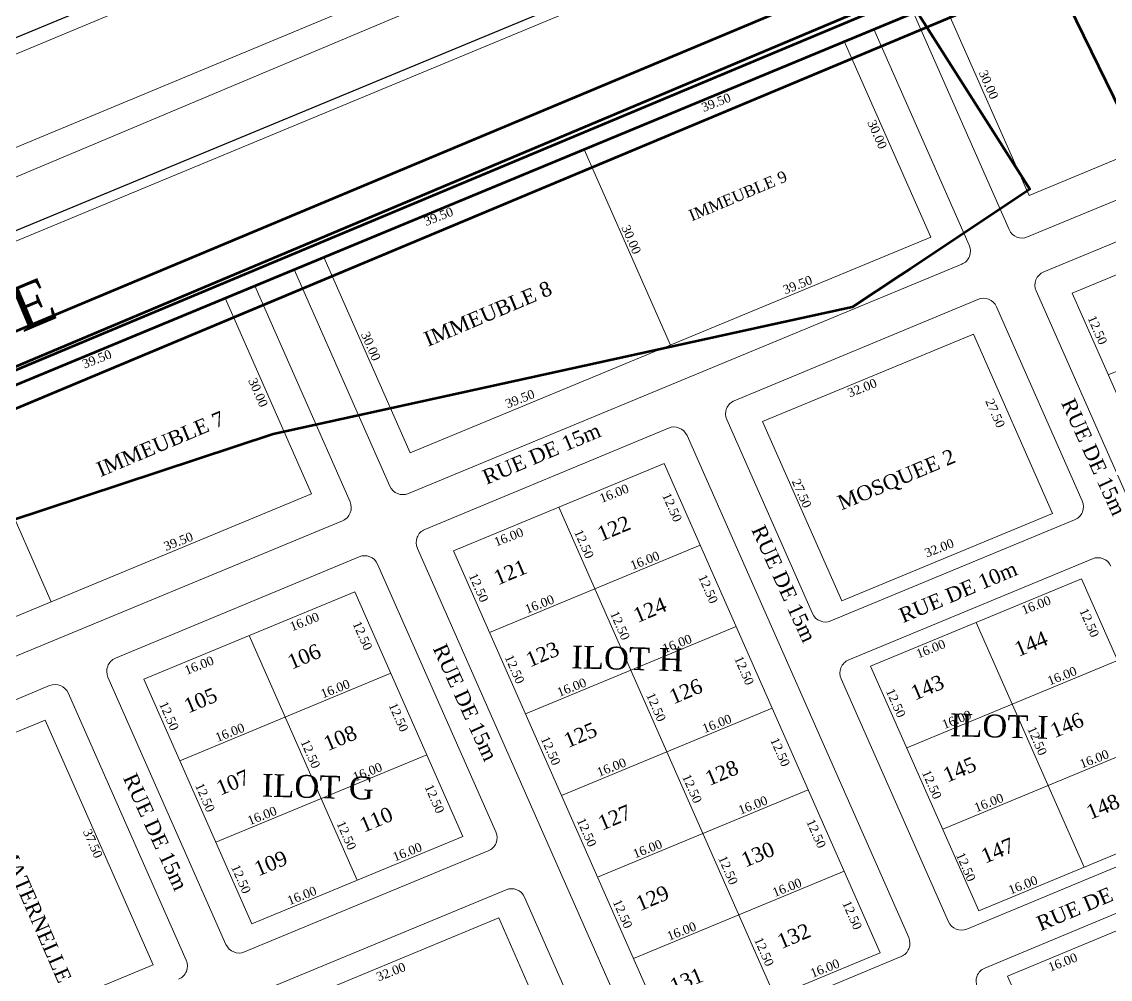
# Model space of a CAD drawing. Header units: metres. Extents: x 245225 to 248406, y 1633796 to 1637634.
# Drawn here: x 246512.7 to 246665.4, y 1637386 to 1637520.3 of the extents above; entities that cross this region are included whole.
import ezdxf

# ---------------------------------------------------------------- set-up
doc = ezdxf.new("R2010")
doc.units = ezdxf.units.M
doc.header["$MEASUREMENT"] = 0
doc.layers.add('A_revoir_niveau_0', color=7, linetype='Continuous')
doc.layers.add('limites_sections', color=7, linetype='Continuous')
for name, color, linetype, lineweight in [('Emprise', 1, 'Continuous', 30), ('LIMITES TITRES FONCIERS', 7, 'Continuous', 0), ('Toponymie', 7, 'Continuous', 30), ('Tracé KMS3', 7, 'Continuous', 0)]:
    doc.layers.add(name, color=color, linetype=linetype, lineweight=lineweight)
doc.layers.add('Limites_Communes', color=7, linetype='Continuous', lineweight=211, plot=False)
doc.layers.add('LIMITES_PARCELLES', color=7, linetype='Continuous', lineweight=0, true_color=0xffffff)
doc.styles.get("Standard").update_dxf_attribs({"font": 'txt.shx'})

msp = doc.modelspace()

# ---------------------------------------------------------------- linework, layer by layer
at = {"layer": 'A_revoir_niveau_0', "color": 7, "linetype": 'Continuous', "lineweight": 13}
for p, q in [((246488.393, 1637505.978), (246627.181, 1637563.917)), ((246492.972, 1637494.832), (246631.523, 1637552.49)), ((246497.319, 1637483.494), (246636.308, 1637541.192))]:
    msp.add_line(p, q, dxfattribs=at)
at = {"layer": 'A_revoir_niveau_0'}
for p, q in [((246189.291795, 1637384.453846), (246586.025199, 1637548.821663)), ((246189.291795, 1637357.393186), (246647.55904, 1637547.254655))]:
    msp.add_line(p, q, dxfattribs=at)
at = {"layer": 'Emprise', "color": 6, "lineweight": 53, "flags": 128}
msp.add_lwpolyline([(246654.91678, 1637532.212975), (246503.560804, 1637468.452964), (246339.308489, 1637399.226337), (246174.772275, 1637330.677176), (246009.954973, 1637262.806665), (245959.032933, 1637241.979597), (245949.066174, 1637237.926563), (245901.731898, 1637219.095855), (245867.529774, 1637206.046117), (245837.947546, 1637195.052559), (245785.257592, 1637175.516616), (245666.840907, 1637131.695147), (245404.597902, 1637034.355467), (245407.132846, 1637027.526068), (245386.779172, 1637020.133266)], dxfattribs=at)
at = {"layer": 'LIMITES TITRES FONCIERS', "color": 5, "linetype": 'Continuous', "lineweight": 0, "flags": 128}
msp.add_lwpolyline([(246245.326273, 1637351.013483), (246242.359757, 1637357.73069), (246656.364004, 1637529.254365)], dxfattribs=at)
at = {"layer": 'LIMITES TITRES FONCIERS', "color": 5, "linetype": 'Continuous', "lineweight": 70, "flags": 128}
msp.add_lwpolyline([(246572.479986, 1637467.835942), (246547.972686, 1637462.460542), (246287.661122, 1637376.499443), (246638.271855, 1637521.758922), (246654.145086, 1637496.847242), (246645.085686, 1637490.826942), (246637.421486, 1637485.733742), (246635.977986, 1637484.774542), (246629.214786, 1637480.280142), (246616.595086, 1637477.512142), (246572.479986, 1637467.835942)], close=True, dxfattribs=at)
at = {"layer": 'Limites_Communes', "color": 210, "lineweight": 80, "flags": 128}
msp.add_lwpolyline([(245735.1907, 1636182.4264), (245737.0861, 1636220.9674), (245735.2556, 1636239.0143), (245707.1038, 1636298.2282), (245667.8308, 1636399.1458), (245610.4254, 1636525.3073), (245591.9622, 1636563.4721), (245540.6052, 1636669.6309), (245473.0182, 1636809.3381), (245335.4487, 1637145.601), (245779.4502, 1637342.6846), (245848.75, 1637373.75), (245979.1715, 1637415.3337), (246366.25, 1637538.75), (246605.2718, 1637633.7039), (246913.4298, 1637003.726)], dxfattribs=at)
at = {"layer": 'limites_parcelles', "color": 7}
for p, q in [((246641.889853, 1637523.425357), (246654.012641, 1637495.975072)), ((246637.793987, 1637521.560436), (246651.210431, 1637491.180855)), ((246632.249552, 1637519.263361), (246645.628672, 1637488.968296)), ((246628.028402, 1637517.682517), (246640.213905, 1637490.090223)), ((246591.589369, 1637502.417727), (246603.712157, 1637474.967441)), ((246654.012641, 1637495.975072), (246669.503446, 1637502.392958)), ((246653.80547, 1637490.141125), (246671.841373, 1637497.613453)), ((246656.073263, 1637485.227722), (246674.209792, 1637492.771613)), ((246567.210408, 1637459.84466), (246640.213905, 1637490.090223)), ((246660.074035, 1637482.249929), (246676.107266, 1637488.892544)), ((246555.08762, 1637487.294945), (246567.210408, 1637459.84466)), ((246550.929039, 1637485.572033), (246564.345483, 1637455.192451)), ((246566.940522, 1637454.152721), (246644.564648, 1637486.312625)), ((246545.384604, 1637483.274957), (246558.763724, 1637452.979893)), ((246655.011835, 1637482.573129), (246686.11054, 1637412.154645)), ((246660.074035, 1637482.249929), (246690.381005, 1637413.624215)), ((246541.226169, 1637481.552105), (246553.348957, 1637454.101819)), ((246612.667553, 1637467.173114), (246646.838121, 1637481.386364)), ((246649.435755, 1637480.347711), (246661.46599, 1637453.106998)), ((246665.125197, 1637470.81231), (246681.610449, 1637477.642199)), ((246616.641488, 1637464.255697), (246646.212584, 1637476.507089)), ((246646.212584, 1637476.507089), (246657.326217, 1637451.341887)), ((246504.724348, 1637466.429293), (246516.847135, 1637438.979007)), ((246611.606125, 1637464.518521), (246623.615348, 1637437.325385)), ((246616.641488, 1637464.255697), (246627.755121, 1637439.090495)), ((246569.261696, 1637449.118445), (246603.43241, 1637463.331756)), ((246606.030044, 1637462.293103), (246637.130918, 1637391.86971)), ((246573.271802, 1637446.119517), (246602.842898, 1637458.370909)), ((246602.842898, 1637458.370909), (246633.149868, 1637389.745195)), ((246480.345314, 1637423.856195), (246553.348957, 1637454.101819)), ((246588.05735, 1637452.245213), (246618.36432, 1637383.619499)), ((246627.755121, 1637439.090495), (246657.326217, 1637451.341887)), ((246480.537622, 1637418.355745), (246557.6997, 1637450.324222)), ((246626.210387, 1637436.285655), (246660.401967, 1637450.451327)), ((246578.322964, 1637434.681898), (246607.89406, 1637446.93329)), ((246525.85584, 1637431.063777), (246560.026554, 1637445.277087)), ((246568.200268, 1637446.463852), (246599.302549, 1637376.037272)), ((246573.271802, 1637446.119517), (246603.578772, 1637377.493803)), ((246562.624188, 1637444.238434), (246579.208725, 1637406.685168)), ((246628.719223, 1637430.833401), (246662.910803, 1637444.999073)), ((246631.794973, 1637429.94284), (246661.366069, 1637442.194232)), ((246661.366069, 1637442.194232), (246676.519554, 1637407.881375)), ((246529.839255, 1637428.125285), (246559.410351, 1637440.376677)), ((246559.410351, 1637440.376677), (246574.563836, 1637406.06382)), ((246646.580521, 1637436.068536), (246661.734006, 1637401.755679)), ((246583.374125, 1637423.244279), (246612.945221, 1637435.495671)), ((246544.624803, 1637434.250981), (246559.778288, 1637399.938124)), ((246631.794973, 1637429.94284), (246646.948458, 1637395.629983)), ((246636.846135, 1637418.505221), (246666.41723, 1637430.756613)), ((246524.794412, 1637428.409183), (246541.357937, 1637390.903495)), ((246534.890417, 1637416.687666), (246564.461512, 1637428.939058)), ((246482.911894, 1637413.201239), (246516.620697, 1637427.222418)), ((246529.839255, 1637428.125285), (246544.99274, 1637393.812428)), ((246627.6552, 1637428.17773), (246642.706618, 1637394.095989)), ((246519.218331, 1637426.183765), (246535.776178, 1637388.690936)), ((246588.425287, 1637411.80666), (246617.996383, 1637424.058052)), ((246486.406708, 1637410.131053), (246515.977804, 1637422.382445)), ((246515.977804, 1637422.382445), (246531.131289, 1637388.069588)), ((246641.897296, 1637407.067602), (246671.468392, 1637419.318994)), ((246539.941578, 1637405.250047), (246569.512674, 1637417.501439)), ((246593.476448, 1637400.369041), (246623.047544, 1637412.620433)), ((246679.473586, 1637407.273845), (246645.304426, 1637393.057408)), ((246646.948458, 1637395.629983), (246676.519554, 1637407.881375)), ((246544.99274, 1637393.812428), (246574.563836, 1637406.06382)), ((246543.952976, 1637389.863765), (246578.144702, 1637404.029497)), ((246598.52761, 1637388.931422), (246628.098706, 1637401.182814)), ((246681.977913, 1637401.816962), (246647.808752, 1637387.600526)), ((246546.46289, 1637384.409071), (246580.654615, 1637398.574803)), ((246650.989387, 1637386.479888), (246680.560483, 1637398.73128)), ((246583.249654, 1637397.535073), (246593.726849, 1637373.810993)), ((246550.043901, 1637382.374809), (246579.614997, 1637394.626201)), ((246579.614997, 1637394.626201), (246589.71732, 1637371.750963)), ((246636.069663, 1637389.215189), (246601.900357, 1637374.998691)), ((246603.578772, 1637377.493803), (246633.149868, 1637389.745195)), ((246501.560193, 1637375.818196), (246531.131289, 1637388.069588)), ((246650.989387, 1637386.479888), (246673.833496, 1637334.752734))]:
    msp.add_line(p, q, dxfattribs=at)
for centre, start, end in [((246653.039962, 1637491.988825), 203.827549, 292.504371), ((246643.79914, 1637488.160326), 292.504371, 23.827549), ((246656.841366, 1637483.381099), 112.584872, 203.827549), ((246647.606224, 1637479.539741), 23.827549, 112.584872), ((246613.435656, 1637465.326491), 112.584872, 203.827549), ((246604.200513, 1637461.485133), 23.827549, 112.584872), ((246566.175014, 1637456.000422), 203.827549, 292.504371), ((246556.934192, 1637452.171922), 292.504371, 23.827549), ((246659.636459, 1637452.299027), 292.504371, 23.827549), ((246570.029799, 1637447.271822), 112.584872, 203.827549), ((246560.794657, 1637443.430464), 23.827549, 112.584872), ((246663.676311, 1637443.151372), 23.827549, 112.504371), ((246625.444879, 1637438.133355), 203.827549, 292.504371), ((246526.623943, 1637429.217153), 112.584872, 203.827549), ((246629.484731, 1637428.9857), 112.504371, 203.827549), ((246517.3888, 1637425.375795), 23.827549, 112.584872), ((246577.379194, 1637405.877198), 292.504371, 23.827549), ((246581.420123, 1637396.727103), 23.827549, 112.504371), ((246644.536149, 1637394.903959), 203.827549, 292.590264), ((246635.301387, 1637391.06174), 292.590264, 23.827549), ((246543.187468, 1637391.711465), 203.827549, 292.504371), ((246533.946647, 1637387.882966), 292.504371, 23.827549), ((246648.577029, 1637385.753975), 112.590262, 203.827549)]:
    msp.add_arc(centre, 2, start, end, dxfattribs=at)
at = {"layer": 'limites_sections', "lineweight": 13}
msp.add_line((246245.47586, 1637386.333724), (246644.145293, 1637554.233493), dxfattribs=at)
at = {"layer": 'Tracé KMS3', "color": 3, "lineweight": 53}
for p, q in [((246653.065927, 1637535.996738, -8.86245), (246239.076784, 1637362.749382, -8.86245)), ((246657.467525, 1637526.9984, -8.86245), (246242.937209, 1637353.524572, -8.86245))]:
    msp.add_line(p, q, dxfattribs=at)
at = {"layer": 'Tracé KMS3', "color": 3, "lineweight": 53, "elevation": -8.86245, "flags": 128}
msp.add_lwpolyline([(246655.266726, 1637531.497569), (246241.006996, 1637358.136977)], dxfattribs=at)

# ---------------------------------------------------------------- texts
at = {"layer": 'limites_parcelles', "color": 7, "lineweight": 0, "attachment_point": 9}
for s, insert, char_height, rotation in [('\\fTimes New Roman|b0|i0|c00|p23;\\A1;30.00', (246648.606742, 1637509.302365), 1.248, 293.7394337), ('\\fTimes New Roman|b0|i0|c00|p23;\\A1;39.50', (246612.32544, 1637509.178516), 1.248, 21.42002093), ('\\fTimes New Roman|b0|i0|c00|p23;\\A1;30.00', (246632.983329, 1637502.319968), 1.248, 293.7394337), ('\\fTimes New Roman|b0|i0|c00|p23;\\A1;IMMEUBLE 9', (246620.256298, 1637498.008531), 1.6, 22.84074961), ('\\fTimes New Roman|b0|i0|c00|p23;\\A1;39.50', (246573.383818, 1637493.183497), 1.248, 21.42002093), ('\\fTimes New Roman|b0|i0|c00|p23;\\A1;30.00', (246598.479971, 1637487.580459), 1.248, 293.7394337), ('\\fTimes New Roman|b0|i0|c00|p23;\\A1;IMMEUBLE 8', (246587.310203, 1637482.114259), 2.08, 22.84074961), ('\\fTimes New Roman|b0|i0|c00|p23;\\A1;39.50', (246623.749836, 1637483.600429), 1.248, 21.42002093), ('\\fTimes New Roman|b0|i0|c00|p23;\\A1;12.50', (246663.867564, 1637474.890436), 1.248, 293.7394337), ('\\fTimes New Roman|b0|i0|c00|p23;\\A1;30.00', (246561.939701, 1637472.621632), 1.248, 293.7394337), ('\\fTimes New Roman|b0|i0|c00|p23;\\A1;39.50', (246525.460346, 1637473.190052), 1.248, 21.42002093), ('\\fTimes New Roman|b0|i0|c00|p23;\\A1;30.00', (246546.127405, 1637466.123536), 1.248, 293.7394337), ('\\fTimes New Roman|b0|i0|c00|p23;\\A1;32.00', (246632.815021, 1637469.142221), 1.248, 21.42002093), ('\\fTimes New Roman|b0|i0|c00|p23;\\A1;39.50', (246584.808214, 1637467.60541), 1.248, 21.42002093), ('\\fTimes New Roman|b0|i0|c00|p23;\\A1;27.50', (246649.526029, 1637463.230717), 1.248, 293.7394337), ('\\fTimes New Roman|b0|i0|c00|p23;\\A1;IMMEUBLE 7', (246541.383194, 1637463.843131), 2.08, 22.84074961), ('\\fTimes New Roman|b0|i0|c00|p23;\\A1;MOSQUEE 2', (246644.081111, 1637458.120123), 2.08, 22.84074961), ('\\fTimes New Roman|b0|i0|c00|p23;\\A1;27.50', (246622.384974, 1637451.9768), 1.248, 293.7394337), ('\\fTimes New Roman|b0|i0|c00|p23;\\A1;16.00', (246598.010481, 1637454.353255), 1.248, 21.42002093), ('\\fTimes New Roman|b0|i0|c00|p23;\\A1;12.50', (246604.206386, 1637450.01394), 1.248, 293.7394337), ('\\fTimes New Roman|b0|i0|c00|p23;\\A1;122', (246598.330824, 1637449.227698), 2.08, 22.84074961), ('\\fTimes New Roman|b0|i0|c00|p23;\\A1;39.50', (246536.884742, 1637447.611965), 1.248, 21.42002093), ('\\fTimes New Roman|b0|i0|c00|p23;\\A1;16.00', (246583.224933, 1637448.227559), 1.248, 21.42002093), ('\\fTimes New Roman|b0|i0|c00|p23;\\A1;12.50', (246591.850879, 1637444.88572), 1.248, 293.7394337), ('\\fTimes New Roman|b0|i0|c00|p23;\\A1;32.00', (246643.623432, 1637446.68677), 1.248, 21.42002093), ('\\fTimes New Roman|b0|i0|c00|p23;\\A1;16.00', (246602.328045, 1637444.933695), 1.248, 21.42002093), ('\\fTimes New Roman|b0|i0|c00|p23;\\A1;121', (246583.798612, 1637443.072989), 2.08, 22.84074961), ('\\fTimes New Roman|b0|i0|c00|p23;\\A1;12.50', (246577.065331, 1637438.760024), 1.248, 293.7394337), ('\\fTimes New Roman|b0|i0|c00|p23;\\A1;12.50', (246609.257548, 1637438.576321), 1.248, 293.7394337), ('\\fTimes New Roman|b0|i0|c00|p23;\\A1;16.00', (246587.542497, 1637438.807999), 1.248, 21.42002093), ('\\fTimes New Roman|b0|i0|c00|p23;\\A1;124', (246603.381985, 1637437.790079), 2.08, 22.84074961), ('\\fTimes New Roman|b0|i0|c00|p23;\\A1;16.00', (246657.220909, 1637438.673885), 1.248, 21.42002093), ('\\fTimes New Roman|b0|i0|c00|p23;\\A1;12.50', (246596.902041, 1637433.448101), 1.248, 293.7394337), ('\\fTimes New Roman|b0|i0|c00|p23;\\A1;12.50', (246662.729557, 1637433.837264), 1.248, 293.7394337), ('\\fTimes New Roman|b0|i0|c00|p23;\\A1;16.00', (246554.577934, 1637436.359023), 1.248, 21.42002093), ('\\fTimes New Roman|b0|i0|c00|p23;\\A1;12.50', (246560.773839, 1637432.019708), 1.248, 293.7394337), ('\\fTimes New Roman|b0|i0|c00|p23;\\A1;144', (246656.853994, 1637433.051022), 2.08, 22.84074961), ('\\fTimes New Roman|b0|i0|c00|p23;\\A1;106', (246554.898276, 1637431.233466), 2.08, 22.84074961), ('\\fTimes New Roman|b0|i0|c00|p23;\\A1;123', (246588.3297, 1637431.553873), 2.08, 22.84074961), ('\\fTimes New Roman|b0|i0|c00|p23;\\A1;16.00', (246606.845732, 1637433.275056), 1.248, 21.42002093), ('\\fTimes New Roman|b0|i0|c00|p23;\\A1;16.00', (246642.435361, 1637432.548189), 1.248, 21.42002093), ('\\fTimes New Roman|b0|i0|c00|p23;\\A1;12.50', (246582.116493, 1637427.322405), 1.248, 293.7394337), ('\\fTimes New Roman|b0|i0|c00|p23;\\A1;ILOT H', (246605.48561, 1637429.164232), 3.2, 358.41757646), ('\\fTimes New Roman|b0|i0|c00|p23;\\A1;16.00', (246539.792386, 1637430.233327), 1.248, 21.42002093), ('\\fTimes New Roman|b0|i0|c00|p23;\\A1;12.50', (246614.308709, 1637427.138702), 1.248, 293.7394337), ('\\fTimes New Roman|b0|i0|c00|p23;\\A1;16.00', (246660.851216, 1637428.757019), 1.248, 21.42002093), ('\\fTimes New Roman|b0|i0|c00|p23;\\A1;143', (246642.321783, 1637426.896313), 2.08, 22.84074961), ('\\fTimes New Roman|b0|i0|c00|p23;\\A1;105', (246540.366065, 1637425.078757), 2.08, 22.84074961), ('\\fTimes New Roman|b0|i0|c00|p23;\\A1;16.00', (246558.895498, 1637426.939463), 1.248, 21.42002093), ('\\fTimes New Roman|b0|i0|c00|p23;\\A1;16.00', (246592.060184, 1637427.14936), 1.248, 21.42002093), ('\\fTimes New Roman|b0|i0|c00|p23;\\A1;126', (246608.433147, 1637426.35246), 2.08, 22.84074961), ('\\fTimes New Roman|b0|i0|c00|p23;\\A1;12.50', (246601.953202, 1637422.010482), 1.248, 293.7394337), ('\\fTimes New Roman|b0|i0|c00|p23;\\A1;12.50', (246635.588502, 1637422.583347), 1.248, 293.7394337), ('\\fTimes New Roman|b0|i0|c00|p23;\\A1;12.50', (246533.632784, 1637420.765792), 1.248, 293.7394337), ('\\fTimes New Roman|b0|i0|c00|p23;\\A1;12.50', (246565.825001, 1637420.582089), 1.248, 293.7394337), ('\\fTimes New Roman|b0|i0|c00|p23;\\A1;16.00', (246612.430369, 1637422.058457), 1.248, 21.42002093), ('\\fTimes New Roman|b0|i0|c00|p23;\\A1;16.00', (246646.065668, 1637422.631323), 1.248, 21.42002093), ('\\fTimes New Roman|b0|i0|c00|p23;\\A1;ILOT I', (246656.687251, 1637419.694529), 3.2, 358.41757646), ('\\fTimes New Roman|b0|i0|c00|p23;\\A1;146', (246661.905156, 1637421.613403), 2.08, 22.84074961), ('\\fTimes New Roman|b0|i0|c00|p23;\\A1;16.00', (246544.10995, 1637420.813767), 1.248, 21.42002093), ('\\fTimes New Roman|b0|i0|c00|p23;\\A1;108', (246559.949438, 1637419.795847), 2.08, 22.84074961), ('\\fTimes New Roman|b0|i0|c00|p23;\\A1;125', (246593.647599, 1637420.226764), 2.08, 22.84074961), ('\\fTimes New Roman|b0|i0|c00|p23;\\A1;12.50', (246655.425212, 1637417.271424), 1.248, 293.7394337), ('\\fTimes New Roman|b0|i0|c00|p23;\\A1;12.50', (246553.469494, 1637415.453869), 1.248, 293.7394337), ('\\fTimes New Roman|b0|i0|c00|p23;\\A1;12.50', (246587.167655, 1637415.884786), 1.248, 293.7394337), ('\\fTimes New Roman|b0|i0|c00|p23;\\A1;12.50', (246619.359871, 1637415.701083), 1.248, 293.7394337), ('\\fTimes New Roman|b0|i0|c00|p23;\\A1;16.00', (246665.368903, 1637417.098379), 1.248, 21.42002093), ('\\fTimes New Roman|b0|i0|c00|p23;\\A1;16.00', (246563.413185, 1637415.280824), 1.248, 21.42002093), ('\\fTimes New Roman|b0|i0|c00|p23;\\A1;16.00', (246597.644821, 1637415.932761), 1.248, 21.42002093), ('\\fTimes New Roman|b0|i0|c00|p23;\\A1;128', (246613.484308, 1637414.914841), 2.08, 22.84074961), ('\\fTimes New Roman|b0|i0|c00|p23;\\A1;145', (246646.85287, 1637415.377197), 2.08, 22.84074961), ('\\fTimes New Roman|b0|i0|c00|p23;\\A1;ECOLE MATERNELLE', (246517.849319, 1637385.297069), 2.08, 293.60812505), ('\\fTimes New Roman|b0|i0|c00|p23;\\A1;107', (246544.897152, 1637413.559641), 2.08, 22.84074961), ('\\fTimes New Roman|b0|i0|c00|p23;\\A1;ILOT G', (246562.053063, 1637411.17), 3.2, 358.41757646), ('\\fTimes New Roman|b0|i0|c00|p23;\\A1;12.50', (246607.004364, 1637410.572863), 1.248, 293.7394337), ('\\fTimes New Roman|b0|i0|c00|p23;\\A1;12.50', (246640.639664, 1637411.145728), 1.248, 293.7394337), ('\\fTimes New Roman|b0|i0|c00|p23;\\A1;12.50', (246538.683946, 1637409.328173), 1.248, 293.7394337), ('\\fTimes New Roman|b0|i0|c00|p23;\\A1;12.50', (246570.876162, 1637409.14447), 1.248, 293.7394337), ('\\fTimes New Roman|b0|i0|c00|p23;\\A1;16.00', (246617.48153, 1637410.620838), 1.248, 21.42002093), ('\\fTimes New Roman|b0|i0|c00|p23;\\A1;16.00', (246650.583355, 1637410.972683), 1.248, 21.42002093), ('\\fTimes New Roman|b0|i0|c00|p23;\\A1;148', (246666.956318, 1637410.175784), 2.08, 22.84074961), ('\\fTimes New Roman|b0|i0|c00|p23;\\A1;16.00', (246548.627637, 1637409.155128), 1.248, 21.42002093), ('\\fTimes New Roman|b0|i0|c00|p23;\\A1;110', (246565.0006, 1637408.358228), 2.08, 22.84074961), ('\\fTimes New Roman|b0|i0|c00|p23;\\A1;127', (246598.432023, 1637408.678635), 2.08, 22.84074961), ('\\fTimes New Roman|b0|i0|c00|p23;\\A1;12.50', (246592.218816, 1637404.447167), 1.248, 293.7394337), ('\\fTimes New Roman|b0|i0|c00|p23;\\A1;37.50', (246522.942683, 1637402.867035), 1.248, 293.7394337), ('\\fTimes New Roman|b0|i0|c00|p23;\\A1;12.50', (246558.520655, 1637404.01625), 1.248, 293.7394337), ('\\fTimes New Roman|b0|i0|c00|p23;\\A1;12.50', (246624.411033, 1637404.263464), 1.248, 293.7394337), ('\\fTimes New Roman|b0|i0|c00|p23;\\A1;16.00', (246602.695982, 1637404.495142), 1.248, 21.42002093), ('\\fTimes New Roman|b0|i0|c00|p23;\\A1;147', (246652.17077, 1637404.050088), 2.08, 22.84074961), ('\\fTimes New Roman|b0|i0|c00|p23;\\A1;109', (246550.215052, 1637402.232532), 2.08, 22.84074961), ('\\fTimes New Roman|b0|i0|c00|p23;\\A1;16.00', (246568.997822, 1637404.064225), 1.248, 21.42002093), ('\\fTimes New Roman|b0|i0|c00|p23;\\A1;130', (246618.53547, 1637403.477222), 2.08, 22.84074961), ('\\fTimes New Roman|b0|i0|c00|p23;\\A1;12.50', (246612.055526, 1637399.135244), 1.248, 293.7394337), ('\\fTimes New Roman|b0|i0|c00|p23;\\A1;12.50', (246645.424088, 1637399.597599), 1.248, 293.7394337), ('\\fTimes New Roman|b0|i0|c00|p23;\\A1;12.50', (246543.735107, 1637397.890554), 1.248, 293.7394337), ('\\fTimes New Roman|b0|i0|c00|p23;\\A1;16.00', (246622.265954, 1637399.072709), 1.248, 21.42002093), ('\\fTimes New Roman|b0|i0|c00|p23;\\A1;16.00', (246655.367779, 1637399.424554), 1.248, 21.42002093), ('\\fTimes New Roman|b0|i0|c00|p23;\\A1;16.00', (246554.212274, 1637397.938529), 1.248, 21.42002093), ('\\fTimes New Roman|b0|i0|c00|p23;\\A1;129', (246603.749922, 1637397.351526), 2.08, 22.84074961), ('\\fTimes New Roman|b0|i0|c00|p23;\\A1;12.50', (246597.269978, 1637393.009548), 1.248, 293.7394337), ('\\fTimes New Roman|b0|i0|c00|p23;\\A1;12.50', (246629.462194, 1637392.825846), 1.248, 293.7394337), ('\\fTimes New Roman|b0|i0|c00|p23;\\A1;16.00', (246607.480406, 1637392.947013), 1.248, 21.42002093), ('\\fTimes New Roman|b0|i0|c00|p23;\\A1;12.50', (246617.106687, 1637387.697625), 1.248, 293.7394337), ('\\fTimes New Roman|b0|i0|c00|p23;\\A1;16.00', (246627.583853, 1637387.7456), 1.248, 21.42002093), ('\\fTimes New Roman|b0|i0|c00|p23;\\A1;16.00', (246660.942518, 1637388.58793), 1.248, 21.42002093), ('\\fTimes New Roman|b0|i0|c00|p23;\\A1;32.00', (246566.712613, 1637387.249779), 1.248, 21.42002093), ('\\fTimes New Roman|b0|i0|c00|p23;\\A1;131', (246608.534346, 1637385.803397), 2.08, 22.84074961)]:
    msp.add_mtext(s, dxfattribs=dict(at, insert=insert, char_height=char_height, rotation=rotation))
at = {"layer": 'limites_parcelles', "color": 7, "lineweight": 0, "char_height": 2.08, "attachment_point": 9}
for s, insert, width, rotation in [('\\fTimes New Roman|b0|i0|c00|p23;\\A1;RUE DE 15m', (246665.774803, 1637450.833207), 18.094826, 294.5533252), ('\\fTimes New Roman|b0|i0|c00|p23;\\A1;RUE DE 15m', (246594.164583, 1637462.186365), 22.825456, 22.84074961), ('\\fTimes New Roman|b0|i0|c00|p23;\\A1;RUE DE 15m', (246622.318796, 1637433.051022), 18.094826, 294.5533252), ('\\fTimes New Roman|b0|i0|c00|p23;\\A1;RUE DE 10m', (246652.599842, 1637442.790352), 22.825456, 22.84074961), ('\\fTimes New Roman|b0|i0|c00|p23;\\A1;RUE DE 15m', (246577.627106, 1637416.402664), 18.094826, 294.5533252), ('\\fTimes New Roman|b0|i0|c00|p23;\\A1;RUE DE 15m', (246534.171097, 1637398.24766), 18.094826, 294.5533252), ('\\fTimes New Roman|b0|i0|c00|p23;\\A1;RUE DE 10m', (246671.893968, 1637399.576699), 22.825456, 22.84074961), ('\\fTimes New Roman|b0|i0|c00|p23;\\A1;132', (246623.586632, 1637392.039603), 0.876804, 22.84074961)]:
    msp.add_mtext(s, dxfattribs=dict(at, insert=insert, width=width, rotation=rotation))
at = {"layer": 'toponymie', "lineweight": 0, "insert": (246518.125648, 1637478.871213), "char_height": 6.24, "width": 157.308813, "attachment_point": 9, "rotation": 22.84074961}
msp.add_mtext('\\fTimes New Roman|b0|i0|c00|p23;\\A1;EMPRISE', dxfattribs=at)

doc.saveas('drawing.dxf')
